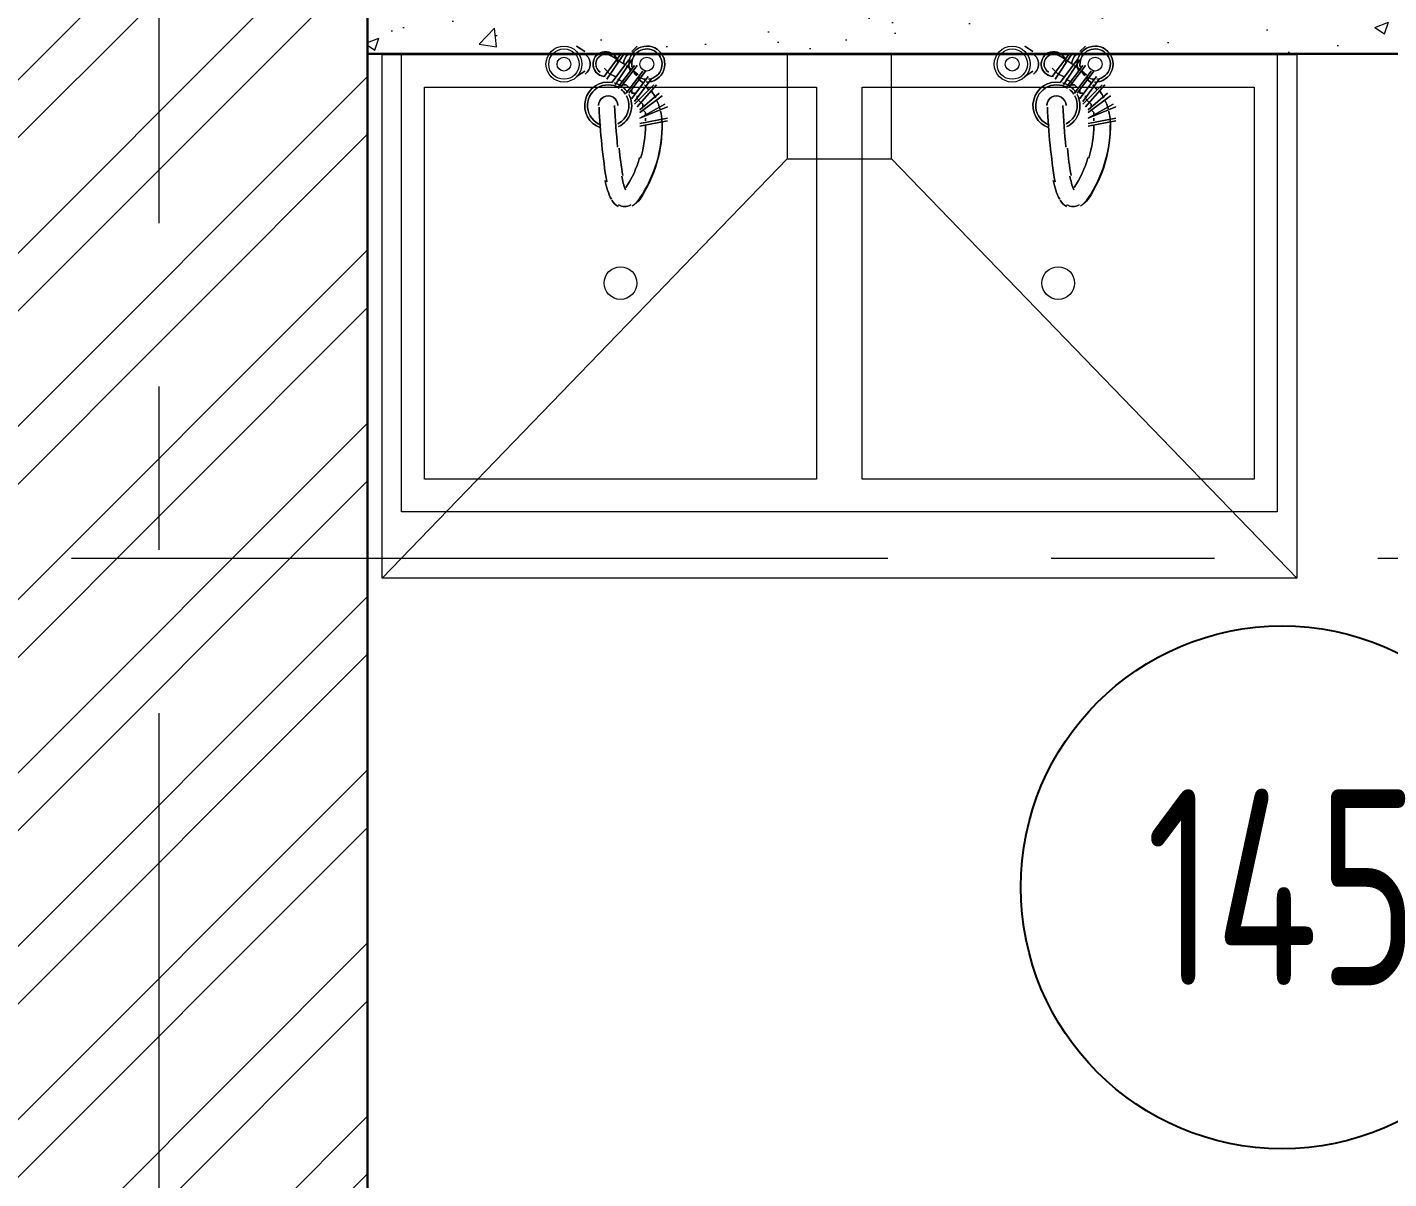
# Model space of a CAD drawing. Header units: millimetres. Extents: x -8689834 to 9419935, y 0 to 233063.
# Drawn here: x -212435 to -210351, y 99651 to 101413 of the extents above; entities that cross this region are included whole.
import ezdxf
from ezdxf import colors
from ezdxf.entities.mleader import LeaderData, LeaderLine
from ezdxf.enums import TextEntityAlignment as Align
from ezdxf.math import Vec2, Vec3

# ---------------------------------------------------------------- set-up
doc = ezdxf.new("R2010")
doc.units = ezdxf.units.MM
doc.header["$MEASUREMENT"] = 0
doc.linetypes.add('CENTER', pattern=[2, 1.25, -0.25, 0.25, -0.25])
doc.layers.get('0').update_dxf_attribs({"color": 250, "lineweight": 9})
for name, color, linetype, lineweight in [('АР_Маркер экспликации', 239, 'Continuous', 13), ('АР_Номер помещения', 1, 'Continuous', 25), ('АР_Оси', 195, 'Continuous', 9), ('АР_Отметки', 250, 'Continuous', 15), ('АР_Перегородки газоблок', 165, 'Continuous', 30), ('АР_Перегородки газоблок_Штрих', 165, 'Continuous', 5), ('АР_Помещения_площадь', 19, 'Continuous', 9), ('АР_Сущ Несущая стена', 216, 'Continuous', 30), ('АР_Штриховка кирпич', 250, 'Continuous', 9), ('ТХ_пищеблок', 30, 'Continuous', 20)]:
    doc.layers.add(name, color=color, linetype=linetype, lineweight=lineweight)
doc.styles.add('ISOCPEUR', font='isocpeur.ttf', dxfattribs={"width": 0.7})
doc.styles.get("Standard").update_dxf_attribs({"font": 'isocpeur.ttf', "width": 0.7})

# ---------------------------------------------------------------- blocks, each defined once
blk = doc.blocks.new('*U57')
at = {"layer": 'АР_Номер помещения', "color": 7}
blk.add_circle((6639.8, 1841.2), 400, dxfattribs=at)
at = {"color": 7, "style": 'ISOCPEUR', "width": 0.7, "flags": 1}
blk.add_attdef('КАТЕГОРИЯ', (-499.2, -2092.2), '', height=250, dxfattribs=at)
at = {"layer": 'АР_Номер помещения', "color": 7, "style": 'ISOCPEUR', "width": 0.7}
blk.add_attdef('НОМЕР_ПОМЕЩЕНИЯ', text='', height=300, dxfattribs=at).set_placement((6639.8, 1841.2), align=Align.MIDDLE_CENTER)
at = {"layer": 'АР_Помещения_площадь', "color": 7, "style": 'ISOCPEUR', "width": 0.7}
blk.add_attdef('ПЛОЩАДЬ_ПОМЕЩЕНИЯ', text='', height=200, dxfattribs=at).set_placement((8812.6, 1809.2), align=Align.MIDDLE_RIGHT)
at = {"layer": 'АР_Помещения_площадь', "color": 7, "lineweight": 30, "width": 0.7, "flags": 104}
blk.add_attdef('ИМЯ_ПОМЕЩЕНИЯ', text='', height=100, dxfattribs=at).set_placement((157.6, 1217.1), align=Align.MIDDLE_CENTER)
blk = doc.blocks.new('_DotSmall')
at = {"color": 0, "linetype": 'ByBlock', "const_width": 0.5}
blk.add_lwpolyline([(-0.0625, 0, 1), (0.0625, 0, 1)], format="xyb", close=True, dxfattribs=at)

msp = doc.modelspace()

# ---------------------------------------------------------------- hatches: boundary and pattern name
at = {"layer": 'АР_Перегородки газоблок_Штрих', "ltscale": 100}
h = msp.add_hatch(dxfattribs=at)
h.set_pattern_fill('AR-CONC', color=256, scale=30)
h.set_pattern_definition([(50, (0, 0), (215.17805, -18.82564), [22.5, -247.5]), (355, (0, 0), (-41.6254, 225.65764), [18, -198]), (100.45144, (17.93, -1.57), (173.55265, 206.832), [19.12206, -210.34263]), (46.1842, (0, 60), (320.1724, -49.65578), [33.75, -371.25]), (96.63564, (26.68, 55.86), (280.3986, 292.2356), [28.6831, -315.51413]), (351.18416, (0, 60), (280.3986, 292.2356), [27, -297]), (21, (30, 45), (179.07212, -120.78567), [22.5, -247.5]), (326, (30, 45), (72.9946, 217.54501), [18, -198]), (71.45144, (44.92, 34.93), (252.06671, 96.75935), [19.12206, -210.34263]), (37.5, (0, 0), (3.647957, 99.868156), [0, -195.6, 0, -201, 0, -198.75]), (7.5, (0, 0), (78.92086, 118.323514), [0, -114.6, 0, -191.1, 0, -75.75]), (327.5, (-66.9, 0), (160.14673, -6.766462), [0, -75, 0, -234, 0, -310.5]), (317.5, (-96.9, 0), (174.95585, 30.031495), [0, -97.5, 0, -155.4, 0, -220.5])])
h.paths.add_polyline_path([(-209240.861, 101492.432), (-209462.341, 101492.432), (-209462.37, 102335.064), (-209582.37, 102335.06), (-209582.341, 101492.432), (-211969.303, 101492.432), (-211914.036, 101492.156), (-211914.036, 101372.432), (-209240.932, 101372.432)])
at = {"layer": 'АР_Штриховка кирпич', "ltscale": 100}
h = msp.add_hatch(dxfattribs=at)
h.set_pattern_fill('ANSI32', color=256, scale=500)
h.set_pattern_definition([(45, (-1163480.52, 164822.8), (-132.58252, 132.58252), []), (45, (-1163392.13, 164822.8), (-132.58252, 132.58252), [])])
h.paths.add_polyline_path([(-211914.038, 101675.392), (-212554.038, 101675.392), (-212554.038, 99480.682), (-211914.038, 99480.682)])

# ---------------------------------------------------------------- linework, layer by layer
at = {"layer": 'АР_Оси', "linetype": 'CENTER', "ltscale": 1000}
for p, q in [((-212233.915, 134363.151), (-212233.915, 78630.803)), ((-224367.609, 100600.682), (-141189.207, 100600.682))]:
    msp.add_line(p, q, dxfattribs=at)
at = {"layer": 'АР_Перегородки газоблок', "ltscale": 100}
msp.add_lwpolyline([(-211914.036, 101372.432), (-209240.932, 101372.432)], dxfattribs=at)
at = {"layer": 'АР_Сущ Несущая стена', "ltscale": 100}
msp.add_line((-211914.036, 99480.682), (-211914.04, 101675.392), dxfattribs=at)
at = {"layer": 'ТХ_пищеблок'}
for p, q in [((-211892, 100569.675), (-211892, 101371.5)), ((-211892, 101371.5), (-210492, 101371.5)), ((-211272, 101371.5), (-211272, 101211.5)), ((-211112, 101211.5), (-211112, 101371.5)), ((-210492, 101371.5), (-210492, 100569.675)), ((-211272, 101211.5), (-211892, 100569.675)), ((-211272, 101211.5), (-211112, 101211.5)), ((-211112, 101211.5), (-210492, 100569.675)), ((-210492, 100569.675), (-211892, 100569.675))]:
    msp.add_line(p, q, dxfattribs=at)
at = {"layer": 'ТХ_пищеблок', "color": 132}
for p, q in [((-211862, 100671.5), (-211862, 101371.5)), ((-211862, 101371.5), (-210522, 101371.5)), ((-210522, 101371.5), (-210522, 100671.5)), ((-211827, 100721.5), (-211827, 101321.5)), ((-211827, 101321.5), (-211227, 101321.5)), ((-211227, 101321.5), (-211227, 100721.5)), ((-211157, 101321.5), (-210557, 101321.5)), ((-211157, 100721.5), (-211157, 101321.5)), ((-210557, 101321.5), (-210557, 100721.5)), ((-211227, 100721.5), (-211827, 100721.5)), ((-210557, 100721.5), (-211157, 100721.5)), ((-210522, 100671.5), (-211862, 100671.5))]:
    msp.add_line(p, q, dxfattribs=at)
at = {"layer": 'ТХ_пищеблок', "color": 132, "lineweight": 0}
for points in [[(-211581.825, 101375.627), (-211594.518, 101384.089)], [(-211526.819, 101371.395), (-211552.206, 101337.546)], [(-211547.975, 101333.315), (-211522.588, 101371.395)], [(-211509.894, 101375.627), (-211501.432, 101384.089)], [(-210895.653, 101375.627), (-210908.347, 101384.089)], [(-210840.648, 101371.395), (-210866.035, 101337.546)], [(-210861.803, 101333.315), (-210836.416, 101371.395)], [(-210823.723, 101375.627), (-210815.26, 101384.089)], [(-211543.744, 101341.777), (-211552.206, 101350.239), (-211543.744, 101341.777), (-211535.282, 101337.546)], [(-211514.126, 101362.933), (-211539.513, 101329.083)], [(-211535.282, 101324.852), (-211509.894, 101362.933)], [(-211505.663, 101354.471), (-211531.05, 101320.621)], [(-211526.819, 101320.621), (-211501.432, 101354.471)], [(-210857.572, 101341.777), (-210866.035, 101350.239), (-210857.572, 101341.777), (-210849.11, 101337.546)], [(-210827.954, 101362.933), (-210853.341, 101329.083)], [(-210849.11, 101324.852), (-210823.723, 101362.933)], [(-210819.492, 101354.471), (-210844.879, 101320.621)], [(-210840.648, 101320.621), (-210815.26, 101354.471)], [(-211581.825, 101346.008), (-211594.518, 101337.546)], [(-211522.588, 101329.083), (-211531.05, 101333.315)], [(-211492.97, 101346.008), (-211518.357, 101312.159)], [(-211514.126, 101312.159), (-211488.739, 101346.008)], [(-211484.507, 101337.546), (-211509.894, 101303.696)], [(-211505.663, 101299.465), (-211480.276, 101333.315)], [(-210895.653, 101346.008), (-210908.347, 101337.546)], [(-210836.416, 101329.083), (-210844.879, 101333.315)], [(-210806.798, 101346.008), (-210832.185, 101312.159)], [(-210827.954, 101312.159), (-210802.567, 101346.008)], [(-210798.336, 101337.546), (-210823.723, 101303.696)], [(-210819.492, 101299.465), (-210794.104, 101333.315)], [(-211514.126, 101320.621), (-211518.357, 101324.852), (-211522.588, 101324.852), (-211518.357, 101324.852)], [(-211505.663, 101312.159), (-211509.894, 101312.159), (-211509.894, 101316.39), (-211509.894, 101312.159)], [(-211476.045, 101324.852), (-211505.663, 101295.234)], [(-211501.432, 101291.003), (-211471.814, 101324.852)], [(-211467.583, 101312.159), (-211497.201, 101286.772)], [(-210827.954, 101320.621), (-210832.185, 101324.852), (-210836.416, 101324.852), (-210832.185, 101324.852)], [(-210819.492, 101312.159), (-210823.723, 101312.159), (-210823.723, 101316.39), (-210823.723, 101312.159)], [(-210789.873, 101324.852), (-210819.492, 101295.234)], [(-210815.26, 101291.003), (-210785.642, 101324.852)], [(-210781.411, 101312.159), (-210811.029, 101286.772)], [(-211492.97, 101291.003), (-211492.97, 101295.234), (-211497.201, 101299.465), (-211501.432, 101303.696), (-211501.432, 101307.927), (-211501.432, 101303.696), (-211497.201, 101299.465), (-211492.97, 101295.234)], [(-211497.201, 101282.54), (-211463.351, 101307.927)], [(-211497.201, 101274.078), (-211454.889, 101291.003), (-211497.201, 101274.078), (-211459.12, 101295.234)], [(-210806.798, 101291.003), (-210806.798, 101295.234), (-210811.029, 101299.465), (-210815.26, 101303.696), (-210815.26, 101307.927), (-210815.26, 101303.696), (-210811.029, 101299.465), (-210806.798, 101295.234)], [(-210811.029, 101282.54), (-210777.18, 101307.927)], [(-210811.029, 101274.078), (-210768.717, 101291.003), (-210811.029, 101274.078), (-210772.949, 101295.234)], [(-211454.889, 101274.078), (-211497.201, 101265.616)], [(-211497.201, 101261.384), (-211454.889, 101269.847)], [(-211488.739, 101278.309), (-211488.739, 101282.54), (-211492.97, 101286.772), (-211488.739, 101282.54)], [(-211488.739, 101269.847), (-211488.739, 101274.078)], [(-210768.717, 101274.078), (-210811.029, 101265.616)], [(-210811.029, 101261.384), (-210768.717, 101269.847)], [(-210802.567, 101278.309), (-210802.567, 101282.54), (-210806.798, 101286.772), (-210802.567, 101282.54)], [(-210802.567, 101269.847), (-210802.567, 101274.078)]]:
    msp.add_lwpolyline(points, close=True, dxfattribs=at)
for points in [[(-211581.05, 101341.3, 0.50296208), (-211581.05, 101371.864, -0.50296208)], [(-211533.206, 101365.386, 1.63957321), (-211552.738, 101337.72, -1.63957321)], [(-211532.293, 101363.354, 1.87914847), (-211550.509, 101337.558, -1.87914847)], [(-211514.9, 101371.872, 0.23260256), (-211522.586, 101356.927, -0.23260256)], [(-211487.769, 101329.107, 3.34951428), (-211512.279, 101346.676, -3.34951428)], [(-211484.065, 101333.455, 2.57340025), (-211509.439, 101351.996, -2.57340025)], [(-210894.878, 101341.3, 0.50296208), (-210894.878, 101371.864, -0.50296208)], [(-210847.034, 101365.386, 1.63957321), (-210866.567, 101337.72, -1.63957321)], [(-210846.122, 101363.354, 1.87914847), (-210864.337, 101337.558, -1.87914847)], [(-210828.729, 101371.872, 0.23260256), (-210836.415, 101356.927, -0.23260256)], [(-210801.598, 101329.107, 3.34951428), (-210826.107, 101346.676, -3.34951428)], [(-210797.893, 101333.455, 2.57340025), (-210823.267, 101351.996, -2.57340025)], [(-211531.155, 101358.583, 0.03991135), (-211531.709, 101361.554, -0.03991135)], [(-211510.328, 101348.425, 0.00687827), (-211518.025, 101354.158, -0.00687827)], [(-210844.984, 101358.583, 0.03991135), (-210845.537, 101361.554, -0.03991135)], [(-210824.156, 101348.425, 0.00687827), (-210831.853, 101354.158, -0.00687827)], [(-211507.993, 101347.372, 0.11157132), (-211501.961, 101339.085, -0.11157132)], [(-211499.898, 101340.119, 0.00686651), (-211507.319, 101346.094, -0.00686651)], [(-211492.694, 101327.516, 0.02007072), (-211499.849, 101334.59, -0.02007072)], [(-211498.869, 101336.797, 0.12112211), (-211488.301, 101333.374, -0.12112211)], [(-210821.821, 101347.372, 0.11157132), (-210815.79, 101339.085, -0.11157132)], [(-210813.726, 101340.119, 0.00686651), (-210821.148, 101346.094, -0.00686651)], [(-210806.523, 101327.516, 0.02007072), (-210813.678, 101334.59, -0.02007072)], [(-210812.697, 101336.797, 0.12112211), (-210802.13, 101333.374, -0.12112211)], [(-211539.887, 101328.584, 0.92184374), (-211557.496, 101259.099, -0.92184374)], [(-211528.99, 101319.997, 1.10870739), (-211556.872, 101263.341, -1.10870739)], [(-211526.647, 101323.522, 0.07149662), (-211536.009, 101327.708, -0.07149662)], [(-211529.819, 101260.928, 0.42310274), (-211514.171, 101310.098, -0.42310274)], [(-211519.516, 101310.812, 0.07580068), (-211525.976, 101317.852, -0.07580068)], [(-211516.429, 101313.791, 0.07123573), (-211523.421, 101321.226, -0.07123573)], [(-211483.57, 101316.546, 0.02104874), (-211490.162, 101324.72, -0.02104874)], [(-211473.393, 101305.046, 0.03044554), (-211478.986, 101314.49, -0.03044554)], [(-210853.716, 101328.584, 0.92184374), (-210871.325, 101259.099, -0.92184374)], [(-210842.818, 101319.997, 1.10870739), (-210870.701, 101263.341, -1.10870739)], [(-210840.476, 101323.522, 0.07149662), (-210849.837, 101327.708, -0.07149662)], [(-210843.647, 101260.928, 0.42310274), (-210828, 101310.098, -0.42310274)], [(-210833.344, 101310.812, 0.07580068), (-210839.804, 101317.852, -0.07580068)], [(-210830.258, 101313.791, 0.07123573), (-210837.25, 101321.226, -0.07123573)], [(-210797.398, 101316.546, 0.02104874), (-210803.991, 101324.72, -0.02104874)], [(-210787.221, 101305.046, 0.03044554), (-210792.815, 101314.49, -0.03044554)], [(-211531.05, 101293.118, 1.00004927), (-211560.669, 101293.118, -1.00004927)], [(-211559.804, 101290.596, 0.03015253), (-211547.995, 101176.197, -0.03015253)], [(-211536.263, 101293.118, 0.00853105), (-211531.41, 101229.511, -0.00853105)], [(-211531.027, 101265.064, 0.41377937), (-211517.781, 101307.905, -0.41377937)], [(-211466.821, 101288.384, 0.0388219), (-211471.695, 101301.556, -0.0388219)], [(-210844.879, 101293.118, 1.00004927), (-210874.497, 101293.118, -1.00004927)], [(-210873.633, 101290.596, 0.03015253), (-210861.823, 101176.197, -0.03015253)], [(-210850.092, 101293.118, 0.00853105), (-210845.238, 101229.511, -0.00853105)], [(-210844.855, 101265.064, 0.41377937), (-210831.61, 101307.905, -0.41377937)], [(-210780.649, 101288.384, 0.0388219), (-210785.524, 101301.556, -0.0388219)], [(-211463.518, 101269, 0.04370781), (-211465.853, 101284.681, -0.04370781)], [(-210777.346, 101269, 0.04370781), (-210779.682, 101284.681, -0.04370781)], [(-211496.295, 101212.544, 0.07349664), (-211488.738, 101263.314, -0.07349664)], [(-210810.123, 101212.544, 0.07349664), (-210802.566, 101263.314, -0.07349664)], [(-211529.038, 101227.851, 0.02168797), (-211523.394, 101186.162, -0.02168797)], [(-210842.866, 101227.851, 0.02168797), (-210837.222, 101186.162, -0.02168797)], [(-211518.742, 101167.981, 0.08656164), (-211497.802, 101213.564, -0.08656164)], [(-210832.57, 101167.981, 0.08656164), (-210811.63, 101213.564, -0.08656164)], [(-211525.2, 101185.274, 0.04864184), (-211519.445, 101164.271, -0.04864184)], [(-210839.028, 101185.274, 0.04864184), (-210833.273, 101164.271, -0.04864184)], [(-211550.688, 101178.492, 0.07679291), (-211540.914, 101149.779, -0.07679291)], [(-210864.517, 101178.492, 0.07679291), (-210854.742, 101149.779, -0.07679291)], [(-211540.2, 101148.446, 0.12844582), (-211530.544, 101138.46, -0.12844582)], [(-210854.028, 101148.446, 0.12844582), (-210844.372, 101138.46, -0.12844582)], [(-211529.878, 101141.165, 0.2632025), (-211511.13, 101141.132, -0.2632025)], [(-210843.706, 101141.165, 0.2632025), (-210824.958, 101141.132, -0.2632025)]]:
    msp.add_lwpolyline(points, format="xyb", close=True, dxfattribs=at)
for points in [[(-211540.709, 101369.312, -0.01635872), (-211521.089, 101356.356, 0.01635872), (-211542.059, 101369.028, 1.00010927), (-211558.12, 101344.153, -1.00010927), (-211540.709, 101369.312)], [(-210854.537, 101369.312, -0.01635872), (-210834.917, 101356.356, 0.01635872), (-210855.887, 101369.028, 1.00010927), (-210871.948, 101344.153, -1.00010927), (-210854.537, 101369.312)], [(-211497.123, 101150.075, -0.09840242), (-211508.945, 101139.772, 0.09840242), (-211497.674, 101151.169, 0.15388515), (-211463.384, 101267.044, -0.15388515), (-211497.123, 101150.075)], [(-210810.951, 101150.075, -0.09840242), (-210822.773, 101139.772, 0.09840242), (-210811.502, 101151.169, 0.15388515), (-210777.213, 101267.044, -0.15388515), (-210810.951, 101150.075)]]:
    msp.add_lwpolyline(points, format="xyb", dxfattribs=at)
for points in [[(-211522.588, 101371.395), (-211522.588, 101371.395)], [(-211522.588, 101371.395), (-211522.588, 101371.395)], [(-210836.416, 101371.395), (-210836.416, 101371.395)], [(-210836.416, 101371.395), (-210836.416, 101371.395)], [(-211514.126, 101362.933), (-211514.126, 101362.933)], [(-211514.126, 101362.933), (-211514.126, 101362.933)], [(-211501.432, 101354.471), (-211501.432, 101354.471)], [(-211501.432, 101354.471), (-211501.432, 101354.471)], [(-210827.954, 101362.933), (-210827.954, 101362.933)], [(-210827.954, 101362.933), (-210827.954, 101362.933)], [(-210815.26, 101354.471), (-210815.26, 101354.471)], [(-210815.26, 101354.471), (-210815.26, 101354.471)], [(-211547.975, 101337.546), (-211547.975, 101337.546)], [(-211547.975, 101337.546), (-211547.975, 101337.546)], [(-211492.97, 101346.008), (-211492.97, 101346.008)], [(-211492.97, 101346.008), (-211492.97, 101346.008)], [(-211480.276, 101337.546), (-211480.276, 101337.546)], [(-211480.276, 101337.546), (-211480.276, 101337.546)], [(-210861.803, 101337.546), (-210861.803, 101337.546)], [(-210861.803, 101337.546), (-210861.803, 101337.546)], [(-210806.798, 101346.008), (-210806.798, 101346.008)], [(-210806.798, 101346.008), (-210806.798, 101346.008)], [(-210794.104, 101337.546), (-210794.104, 101337.546)], [(-210794.104, 101337.546), (-210794.104, 101337.546)], [(-211539.513, 101329.083), (-211539.513, 101329.083)], [(-211539.513, 101329.083), (-211539.513, 101329.083)], [(-211526.819, 101320.621), (-211526.819, 101320.621)], [(-211526.819, 101320.621), (-211526.819, 101320.621)], [(-211518.357, 101312.159), (-211518.357, 101312.159)], [(-211518.357, 101312.159), (-211518.357, 101312.159)], [(-211471.814, 101324.852), (-211471.814, 101324.852)], [(-211471.814, 101324.852), (-211471.814, 101324.852)], [(-211463.351, 101312.159), (-211463.351, 101312.159)], [(-211463.351, 101312.159), (-211463.351, 101312.159)], [(-210853.341, 101329.083), (-210853.341, 101329.083)], [(-210853.341, 101329.083), (-210853.341, 101329.083)], [(-210840.648, 101320.621), (-210840.648, 101320.621)], [(-210840.648, 101320.621), (-210840.648, 101320.621)], [(-210832.185, 101312.159), (-210832.185, 101312.159)], [(-210832.185, 101312.159), (-210832.185, 101312.159)], [(-210785.642, 101324.852), (-210785.642, 101324.852)], [(-210785.642, 101324.852), (-210785.642, 101324.852)], [(-210777.18, 101312.159), (-210777.18, 101312.159)], [(-210777.18, 101312.159), (-210777.18, 101312.159)], [(-211509.894, 101303.696), (-211509.894, 101303.696)], [(-211509.894, 101303.696), (-211509.894, 101303.696)], [(-211501.432, 101295.234), (-211501.432, 101295.234)], [(-211501.432, 101295.234), (-211501.432, 101295.234)], [(-211459.12, 101291.003), (-211459.12, 101291.003)], [(-211459.12, 101291.003), (-211459.12, 101291.003)], [(-210823.723, 101303.696), (-210823.723, 101303.696)], [(-210823.723, 101303.696), (-210823.723, 101303.696)], [(-210815.26, 101295.234), (-210815.26, 101295.234)], [(-210815.26, 101295.234), (-210815.26, 101295.234)], [(-210772.949, 101291.003), (-210772.949, 101291.003)], [(-210772.949, 101291.003), (-210772.949, 101291.003)], [(-211497.201, 101282.54), (-211497.201, 101282.54)], [(-211497.201, 101282.54), (-211497.201, 101282.54)], [(-211497.201, 101274.078), (-211497.201, 101274.078)], [(-211497.201, 101274.078), (-211497.201, 101274.078)], [(-211454.889, 101269.847), (-211454.889, 101269.847)], [(-211454.889, 101269.847), (-211454.889, 101269.847)], [(-210811.029, 101282.54), (-210811.029, 101282.54)], [(-210811.029, 101282.54), (-210811.029, 101282.54)], [(-210811.029, 101274.078), (-210811.029, 101274.078)], [(-210811.029, 101274.078), (-210811.029, 101274.078)], [(-210768.717, 101269.847), (-210768.717, 101269.847)], [(-210768.717, 101269.847), (-210768.717, 101269.847)], [(-211497.201, 101265.616), (-211497.201, 101265.616)], [(-211497.201, 101265.616), (-211497.201, 101265.616)], [(-210811.029, 101265.616), (-210811.029, 101265.616)], [(-210811.029, 101265.616), (-210811.029, 101265.616)]]:
    msp.add_lwpolyline(points, dxfattribs=at)
for centre, radius in [((-211613.556, 101356.585), 27.504), ((-211613.556, 101356.585), 27.504), ((-211613.56, 101356.588), 23.27), ((-211613.56, 101356.588), 23.27), ((-210927.385, 101356.585), 27.504), ((-210927.385, 101356.585), 27.504), ((-210927.388, 101356.588), 23.27), ((-210927.388, 101356.588), 23.27), ((-211613.555, 101356.582), 10.583), ((-211613.555, 101356.582), 10.583), ((-211486.62, 101356.582), 10.583), ((-211486.62, 101356.582), 10.583), ((-210927.384, 101356.582), 10.583), ((-210927.384, 101356.582), 10.583), ((-210800.448, 101356.582), 10.583), ((-210800.448, 101356.582), 10.583)]:
    msp.add_circle(centre, radius, dxfattribs=at)
at = {"layer": 'ТХ_пищеблок', "color": 132}
for centre in [(-211527, 101021.5), (-210857, 101021.5)]:
    msp.add_circle(centre, 25, dxfattribs=at)

# ---------------------------------------------------------------- block references
at = {"layer": 'АР_Маркер экспликации', "color": 7}
ref = msp.add_blockref('*U57', (-217154.085, 98255.643), dxfattribs=at)
ref.add_attrib('НОМЕР_ПОМЕЩЕНИЯ', '145', dxfattribs={"layer": 'АР_Номер помещения', "color": 7, "height": 300, "style": 'ISOCPEUR', "width": 0.7}).set_placement((-210514.269, 100096.888), align=Align.MIDDLE_CENTER)

# ---------------------------------------------------------------- leaders
at = {"layer": 'АР_Отметки'}
ml = msp.add_multileader_mtext('Standard', dxfattribs=at)
ml.set_content('{\\W0.8;-2,730}', color=256, style='ISOCPEUR')
ml.set_leader_properties(color=256, linetype='Continuous', lineweight=-1)
ml.set_arrow_properties(name='DOTSMALL')
ml.build(insert=Vec2(0, 0))
ml.multileader.update_dxf_attribs({"has_text_frame": 1, "text_left_attachment_type": 4, "text_right_attachment_type": 4, "dogleg_length": 100, "arrow_head_size": 180})
ctx = ml.context
ctx.base_point, ctx.char_height, ctx.arrow_head_size, ctx.landing_gap_size, ctx.plane_origin = Vec3(-314791.321, 121809.018, 0), 250, 180, 50, Vec3(-319449.83, 117956.711, 0)
ctx.left_attachment, ctx.right_attachment = 4, 4
notes = []
notes.append((ctx, [(0, (0, 0, 0), (0, 0), (1, 0), 1, [])]))
ctx.mtext.insert, ctx.mtext.width, ctx.mtext.defined_height, ctx.mtext.line_spacing_style, ctx.mtext.flow_direction = Vec3(-314741.321, 122142.352, 0), 769.98896, 343.888, 2, 5
ml = msp.add_multileader_mtext('Standard', dxfattribs=at)
ml.set_content('{\\W0.8;-2,430}', color=256, style='ISOCPEUR')
ml.set_leader_properties(color=256, linetype='Continuous', lineweight=-1)
ml.set_arrow_properties(name='DOTSMALL')
ml.build(insert=Vec2(0, 0))
ml.multileader.update_dxf_attribs({"has_text_frame": 1, "text_left_attachment_type": 4, "text_right_attachment_type": 4, "dogleg_length": 100, "arrow_head_size": 180})
ctx = ml.context
ctx.base_point, ctx.char_height, ctx.arrow_head_size, ctx.landing_gap_size, ctx.plane_origin = Vec3(-301002.247, 120038.585), 250, 180, 50, Vec3(-299949.553, 118383.411)
ctx.left_attachment, ctx.right_attachment = 4, 4
notes.append((ctx, [(0, (0, 0, 0), (0, 0), (1, 0), 1, [])]))
ctx.mtext.insert, ctx.mtext.width, ctx.mtext.line_spacing_style, ctx.mtext.flow_direction = Vec3(-300952.247, 120371.918), 852.69703, 2, 5
ml = msp.add_multileader_mtext('Standard', dxfattribs=at)
ml.set_content('{\\W0.8;-2,430}', color=256, style='ISOCPEUR')
ml.set_leader_properties(color=256, linetype='Continuous', lineweight=-1)
ml.set_arrow_properties(name='DOTSMALL')
ml.build(insert=Vec2(0, 0))
ml.multileader.update_dxf_attribs({"has_text_frame": 1, "text_left_attachment_type": 4, "text_right_attachment_type": 4, "dogleg_length": 100, "arrow_head_size": 180})
ctx = ml.context
ctx.base_point, ctx.char_height, ctx.arrow_head_size, ctx.landing_gap_size, ctx.plane_origin = Vec3(-336711.886, 117132.656), 250, 180, 50, Vec3(-335659.193, 115477.482)
ctx.left_attachment, ctx.right_attachment = 4, 4
notes.append((ctx, [(0, (0, 0, 0), (0, 0), (1, 0), 1, [])]))
ctx.mtext.insert, ctx.mtext.width, ctx.mtext.line_spacing_style, ctx.mtext.flow_direction = Vec3(-336661.886, 117465.989), 852.69703, 2, 5
ml = msp.add_multileader_mtext('Standard', dxfattribs=at)
ml.set_content('-0,180', color=256, style='ISOCPEUR')
ml.set_leader_properties(color=256, linetype='Continuous', lineweight=-1)
ml.set_arrow_properties(name='DOTSMALL')
ml.build(insert=Vec2(0, 0))
ml.multileader.update_dxf_attribs({"has_text_frame": 1, "text_left_attachment_type": 4, "text_right_attachment_type": 4, "dogleg_length": 100, "arrow_head_size": 180})
ctx = ml.context
ctx.base_point, ctx.char_height, ctx.arrow_head_size, ctx.landing_gap_size, ctx.plane_origin = Vec3(-211105.41, 105417.262), 250, 180, 50, Vec3(-213266.622, 104468.513)
ctx.left_attachment, ctx.right_attachment = 4, 4
notes.append((ctx, [(0, (0, 0, 0), (0, 0), (1, 0), 1, [])]))
ctx.mtext.insert, ctx.mtext.width, ctx.mtext.line_spacing_style, ctx.mtext.flow_direction = Vec3(-211055.41, 105750.596), 852.69703, 2, 5
ml = msp.add_multileader_mtext('Standard', dxfattribs=at)
ml.set_content('-0,180', color=256, style='ISOCPEUR')
ml.set_leader_properties(color=256, linetype='Continuous', lineweight=-1)
ml.set_arrow_properties(name='DOTSMALL')
ml.build(insert=Vec2(0, 0))
ml.multileader.update_dxf_attribs({"has_text_frame": 1, "text_left_attachment_type": 4, "text_right_attachment_type": 4, "dogleg_length": 100, "arrow_head_size": 180})
ctx = ml.context
ctx.base_point, ctx.char_height, ctx.arrow_head_size, ctx.landing_gap_size, ctx.plane_origin = Vec3(-213996.848, 104111.599), 250, 180, 50, Vec3(-216158.06, 103162.85)
ctx.left_attachment, ctx.right_attachment = 4, 4
notes.append((ctx, [(0, (0, 0, 0), (0, 0), (1, 0), 1, [])]))
ctx.mtext.insert, ctx.mtext.width, ctx.mtext.line_spacing_style, ctx.mtext.flow_direction = Vec3(-213946.848, 104444.932), 852.69703, 2, 5
ml = msp.add_multileader_mtext('Standard', dxfattribs=at)
ml.set_content('{\\W0.8;-2,730}', color=256, style='ISOCPEUR')
ml.set_leader_properties(color=256, linetype='Continuous', lineweight=-1)
ml.set_arrow_properties(name='DOTSMALL')
ml.build(insert=Vec2(0, 0))
ml.multileader.update_dxf_attribs({"has_text_frame": 1, "text_left_attachment_type": 4, "text_right_attachment_type": 4, "dogleg_length": 100, "arrow_head_size": 180})
ctx = ml.context
ctx.base_point, ctx.char_height, ctx.arrow_head_size, ctx.landing_gap_size, ctx.plane_origin = Vec3(-346371.356, 101933.6), 250, 180, 50, Vec3(-346327.75, 100655.48)
ctx.left_attachment, ctx.right_attachment = 4, 4
notes.append((ctx, [(0, (0, 0, 0), (0, 0), (1, 0), 1, [])]))
ctx.mtext.insert, ctx.mtext.width, ctx.mtext.defined_height, ctx.mtext.line_spacing_style, ctx.mtext.flow_direction = Vec3(-346321.356, 102266.933), 769.98896, 343.888, 2, 5
ml = msp.add_multileader_mtext('Standard', dxfattribs=at)
ml.set_content('-2,500', color=256, style='ISOCPEUR')
ml.set_leader_properties(color=256, linetype='Continuous', lineweight=-1)
ml.set_arrow_properties(name='DOTSMALL')
ml.build(insert=Vec2(0, 0))
ml.multileader.update_dxf_attribs({"has_text_frame": 1, "text_left_attachment_type": 4, "text_right_attachment_type": 4, "dogleg_length": 100, "arrow_head_size": 180})
ctx = ml.context
ctx.base_point, ctx.char_height, ctx.arrow_head_size, ctx.landing_gap_size, ctx.plane_origin = Vec3(-213646.346, 100785.797), 250, 180, 50, Vec3(-216011.707, 100009.038)
ctx.left_attachment, ctx.right_attachment = 4, 4
notes.append((ctx, [(0, (0, 0, 0), (0, 0), (1, 0), 1, [])]))
ctx.mtext.insert, ctx.mtext.width, ctx.mtext.line_spacing_style, ctx.mtext.flow_direction = Vec3(-213596.346, 101119.13), 852.69703, 2, 5
for ctx, leaders in notes:
    for number, flags, end, landing, length, lines in leaders:
        leader = LeaderData()
        leader.index, (leader.has_last_leader_line, leader.has_dogleg_vector, leader.attachment_direction) = number, flags
        leader.last_leader_point, leader.dogleg_vector, leader.dogleg_length = Vec3(end), Vec3(landing), length
        for number, points, colour, breaks in lines:
            line = LeaderLine()
            line.index, line.vertices, line.color, line.breaks = number, Vec3.list(points), colors.encode_raw_color(colour), breaks
            leader.lines.append(line)
        ctx.leaders.append(leader)

doc.saveas('drawing.dxf')
